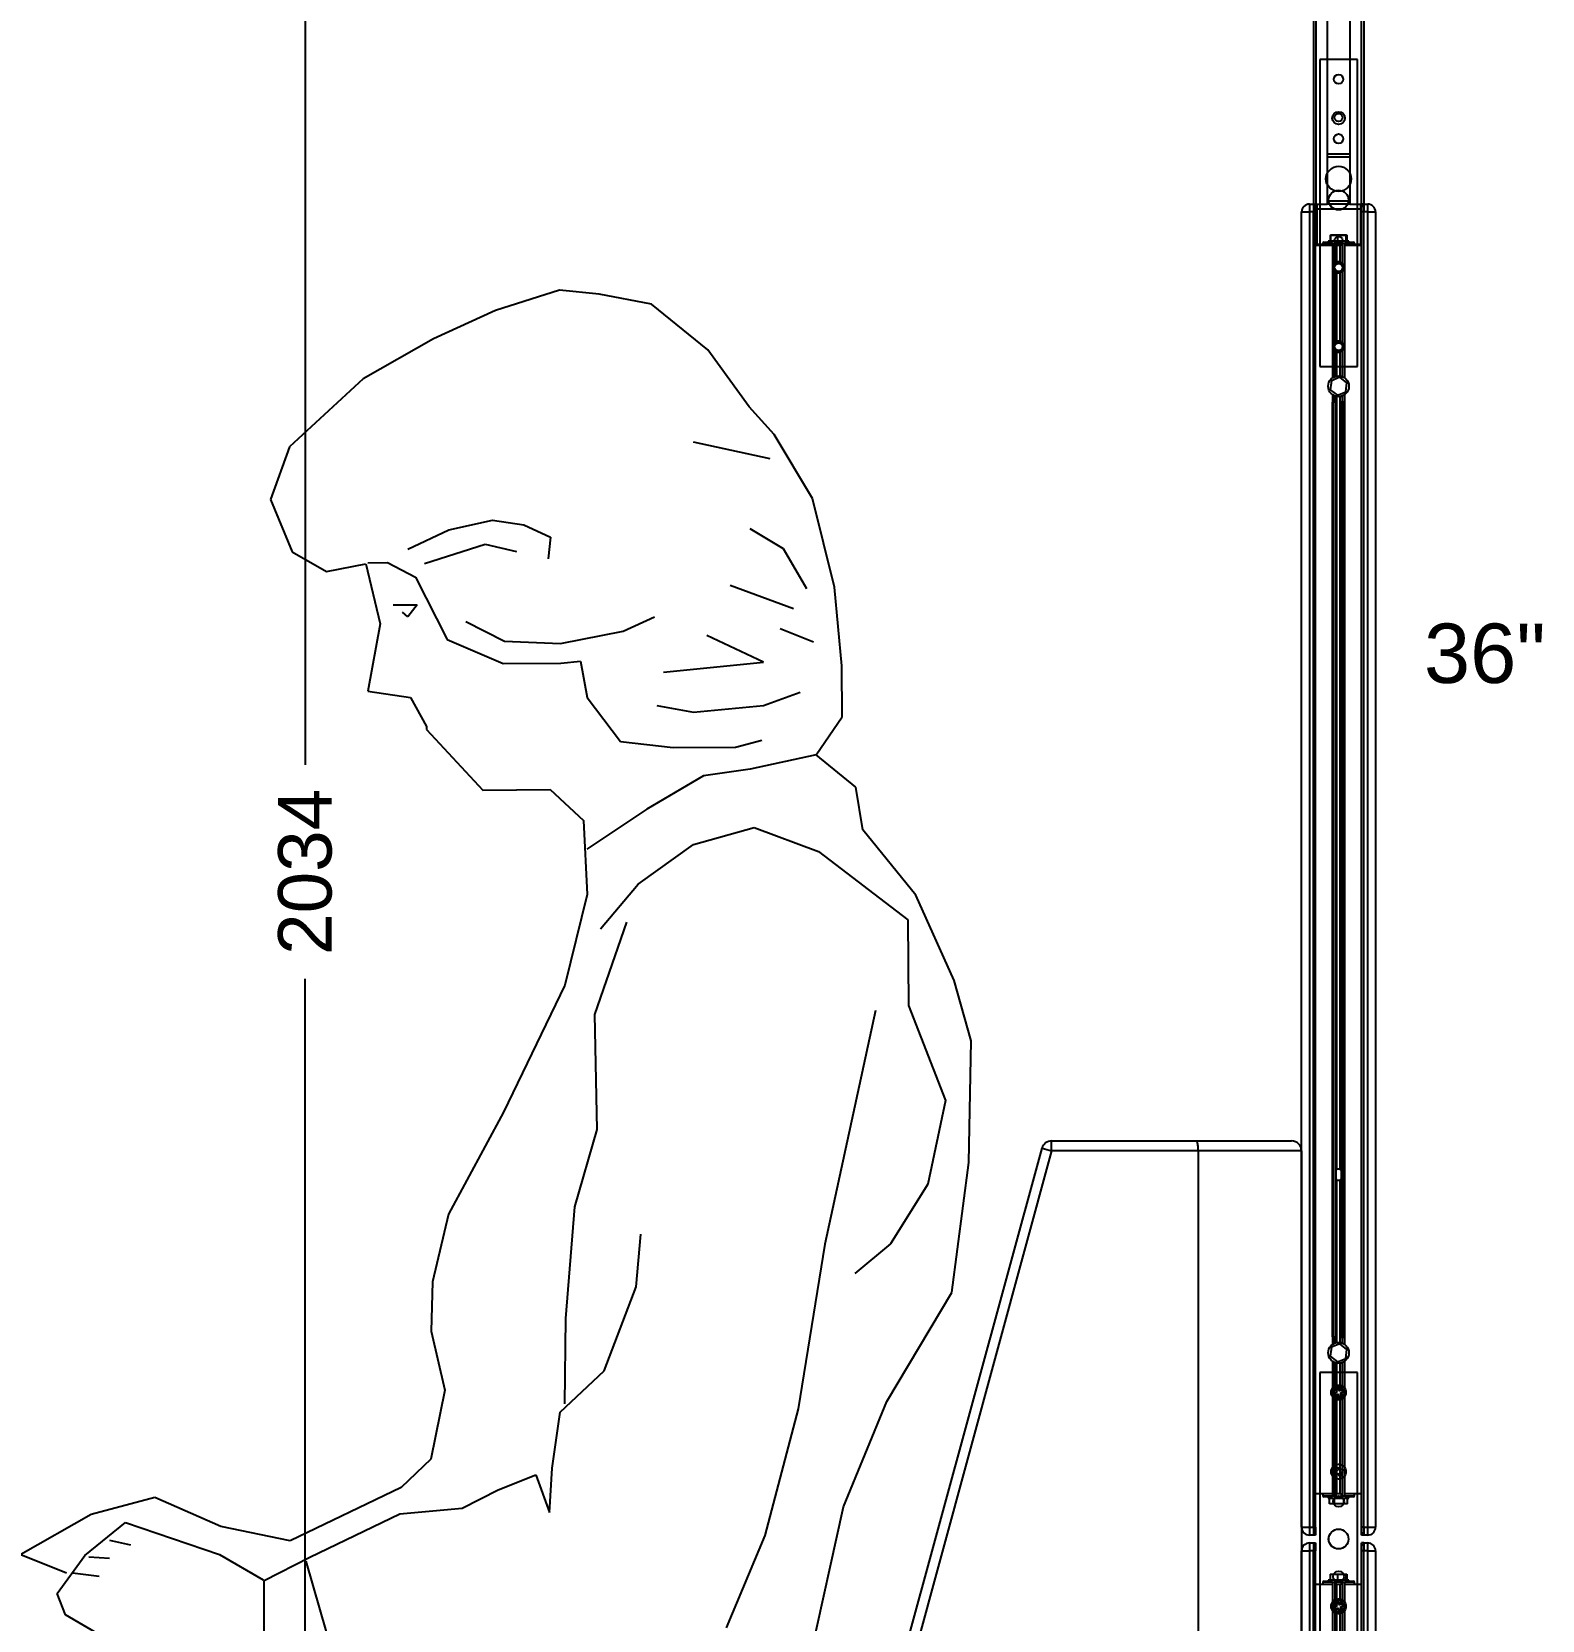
# Model space of a CAD drawing. Header units: inches. Extents: x 9936 to 27102, y -2774 to 11910.
# Drawn here: x 16444 to 17206, y 6157 to 6959 of the extents above; entities that cross this region are included whole.
import ezdxf

# ---------------------------------------------------------------- set-up
doc = ezdxf.new("R2010")
doc.units = ezdxf.units.IN
doc.header["$MEASUREMENT"] = 0
for name, color, linetype in [('Conector lateral', 150, 'Continuous'), ('COTA', 7, 'Continuous'), ('planta', 8, 'Continuous'), ('Puente', 244, 'Continuous'), ('RECTO', 20, 'Continuous'), ('SILLON', 84, 'Continuous'), ('TEXTO', 7, 'Continuous')]:
    doc.layers.add(name, color=color, linetype=linetype)
doc.styles.get("Standard").update_dxf_attribs({"font": 'arial.ttf'})
doc.dimstyles.get("Standard").update_dxf_attribs({"dimscale": 150, "dimtxt": 0.18, "dimasz": 0.18, "dimexe": 0.18, "dimexo": 0.0625, "dimgap": 0.09, "dimtad": 0, "dimdec": 0, "dimzin": 0, "dimdsep": 46, "dimtxsty": 'Standard', "dimcen": 0.09, "dimclrd": 1, "dimclre": 1, "dimclrt": 1, "dimadec": 0, "dimazin": 0, "dimtfac": 1, "dimtdec": 0, "dimtofl": 0, "dimtmove": 0, "dimatfit": 3, "dimfxl": 1, "dimtolj": 1, "dimtzin": 0, "dimarcsym": 0})

# ---------------------------------------------------------------- blocks, each defined once
blk = doc.blocks.new('A$C2C726D91')
at = {"layer": 'RECTO', "linetype": 'Continuous'}
for p, q in [((0, 668), (4, 668)), ((0, 4), (0, 668)), ((4, 672), (4, 668)), ((4, 672), (6, 672)), ((6, 668), (4, 668)), ((4, 668), (4, 4)), ((6, 672), (6, 670.83)), ((6, 672), (7.1, 672)), ((6, 672), (6, 668)), ((7.1, 670.83), (6, 670.83)), ((6, 670.83), (6, 668)), ((6, 668), (7.1, 668)), ((6, 4), (6, 668)), ((7.1, 672), (7.1, 670.83)), ((7.1, 670.83), (7.1, 668)), ((7.1, 4), (7.1, 668)), ((31.4, 672), (30.3, 672)), ((30.3, 670.83), (30.3, 672)), ((31.4, 670.83), (30.3, 670.83)), ((30.3, 668), (30.3, 670.83)), ((31.4, 668), (30.3, 668)), ((30.3, 4), (30.3, 668)), ((31.4, 672), (31.4, 670.83)), ((31.4, 668), (31.4, 672)), ((31.4, 672), (33.4, 672)), ((31.4, 670.83), (31.4, 668)), ((31.4, 4), (31.4, 668)), ((33.4, 668), (31.4, 668)), ((33.4, 668), (33.4, 672)), ((33.4, 4), (33.4, 668)), ((33.4, 668), (37.4, 668)), ((37.4, 668), (37.4, 4)), ((7.1, 651.2), (15.61, 651.2)), ((10.7, 652.2), (10.7, 651.2)), ((15.61, 652.2), (10.7, 652.2)), ((11.2, 652.7), (13.45, 652.7)), ((13.45, 653.3), (13.45, 652.3)), ((20.7, 653.3), (13.45, 653.3)), ((15.57, 652.3), (13.45, 652.3)), ((14.47, 656.3), (14.47, 653.3)), ((14.47, 656.3), (18.1, 656.3)), ((15.61, 652.3), (16.9, 652.3)), ((15.61, 652.3), (15.61, 584.24)), ((16.9, 642.11), (16.9, 652.3)), ((20.5, 652.3), (16.9, 652.3)), ((17.85, 651.2), (19.55, 651.2)), ((17.85, 642.65), (17.85, 651.2)), ((18.1, 656.3), (18.1, 653.3)), ((18.1, 656.3), (22.33, 656.3)), ((19.55, 642.65), (19.55, 651.2)), ((20.5, 652.3), (21.79, 652.3)), ((20.5, 652.3), (20.5, 642.11)), ((23.95, 653.3), (20.7, 653.3)), ((21.79, 584.24), (21.79, 652.3)), ((23.95, 652.3), (21.79, 652.3)), ((25.4, 652.2), (21.79, 652.2)), ((21.79, 651.2), (30.3, 651.2)), ((22.33, 656.3), (22.33, 653.3)), ((22.33, 656.3), (22.93, 656.3)), ((22.93, 656.3), (22.93, 653.3)), ((23.95, 652.3), (23.95, 653.3)), ((23.95, 652.7), (24.98, 652.7)), ((24.98, 652.7), (26.2, 652.7)), ((26.7, 652.2), (25.4, 652.2)), ((26.7, 651.2), (26.7, 652.2)), ((16.9, 602.11), (16.9, 637.89)), ((17.85, 602.65), (17.85, 637.35)), ((19.55, 602.65), (19.55, 637.35)), ((20.5, 637.89), (20.5, 602.11)), ((16.9, 584.93), (16.9, 597.89)), ((17.85, 585.18), (17.85, 597.35)), ((19.55, 585.18), (19.55, 597.35)), ((20.5, 597.89), (20.5, 584.93)), ((15.07, 582.79), (14.47, 578.25)), ((14.47, 578.25), (18.1, 575.46)), ((19.3, 584.54), (15.07, 582.79)), ((22.93, 581.75), (19.3, 584.54)), ((22.33, 577.21), (22.93, 581.75)), ((15.55, 572), (15.55, 100)), ((16.36, 572), (15.55, 572)), ((15.61, 575.76), (15.61, 572)), ((16.36, 100), (16.36, 572)), ((17.45, 572), (16.36, 572)), ((16.9, 572), (16.9, 575.07)), ((17.45, 100), (17.45, 572)), ((17.85, 184.65), (17.85, 574.82)), ((18.1, 575.46), (22.33, 577.21)), ((19.55, 184.65), (19.55, 574.82)), ((19.95, 572), (19.95, 100)), ((21.04, 572), (19.95, 572)), ((20.5, 575.07), (20.5, 572)), ((21.04, 100), (21.04, 572)), ((21.85, 572), (21.04, 572)), ((21.79, 572), (21.79, 575.76)), ((21.85, 100), (21.85, 572)), ((19.55, 184.65), (19.95, 184.47)), ((17.85, 179.35), (17.45, 179.53)), ((17.85, 97.18), (17.85, 179.35)), ((19.55, 97.18), (19.55, 179.35)), ((19.3, 96.54), (15.07, 94.79)), ((15.55, 100), (16.36, 100)), ((15.61, 100), (15.61, 96.24)), ((16.36, 100), (17.45, 100)), ((16.9, 96.93), (16.9, 100)), ((22.93, 93.75), (19.3, 96.54)), ((19.95, 100), (21.04, 100)), ((20.5, 100), (20.5, 96.93)), ((21.04, 100), (21.85, 100)), ((21.79, 96.24), (21.79, 100)), ((15.07, 94.79), (14.47, 90.25)), ((14.47, 90.25), (18.1, 87.46)), ((18.1, 87.46), (22.33, 89.21)), ((22.33, 89.21), (22.93, 93.75)), ((15.61, 87.76), (15.61, 19.7)), ((16.9, 74.11), (16.9, 87.07)), ((17.85, 74.65), (17.85, 86.82)), ((19.55, 74.65), (19.55, 86.82)), ((20.5, 87.07), (20.5, 74.11)), ((21.79, 19.7), (21.79, 87.76)), ((16.9, 19.7), (16.9, 69.89)), ((17.85, 20.8), (17.85, 69.35)), ((19.55, 20.8), (19.55, 69.35)), ((20.5, 69.89), (20.5, 19.7)), ((15.61, 20.8), (7.1, 20.8)), ((10.7, 20.8), (10.7, 19.8)), ((10.7, 19.8), (15.61, 19.8)), ((13.45, 19.3), (11.2, 19.3)), ((13.45, 19.7), (13.45, 18.7)), ((13.45, 19.7), (15.57, 19.7)), ((13.45, 18.7), (23.95, 18.7)), ((14.14, 15.7), (14.14, 18.7)), ((16.9, 19.7), (15.61, 19.7)), ((16.72, 15.7), (16.72, 18.7)), ((16.9, 19.7), (20.5, 19.7)), ((19.55, 20.8), (17.85, 20.8)), ((21.79, 19.7), (20.5, 19.7)), ((21.29, 15.7), (21.29, 18.7)), ((30.3, 20.8), (21.79, 20.8)), ((21.79, 19.8), (26.7, 19.8)), ((21.8, 19.7), (23.95, 19.7)), ((23.26, 15.7), (23.26, 18.7)), ((23.95, 18.7), (23.95, 19.7)), ((26.2, 19.3), (23.95, 19.3)), ((26.7, 19.8), (26.7, 20.8)), ((16.72, 15.7), (14.14, 15.7)), ((21.29, 15.7), (16.72, 15.7)), ((23.26, 15.7), (21.29, 15.7)), ((0, 4), (4, 4)), ((4, 4), (6, 4)), ((4, 4), (4, 0)), ((6, 0), (4, 0)), ((6, 4), (6, 1.17)), ((7.1, 4), (6, 4)), ((6, 4), (6, 0)), ((6, 1.17), (7.1, 1.17)), ((6, 1.17), (6, 0)), ((7.1, 0), (6, 0)), ((7.1, 4), (7.1, 1.17)), ((7.1, 1.17), (7.1, 0)), ((31.4, 4), (30.3, 4)), ((30.3, 1.17), (30.3, 4)), ((30.3, 1.17), (31.4, 1.17)), ((30.3, 0), (30.3, 1.17)), ((31.4, 0), (30.3, 0)), ((31.4, 4), (31.4, 1.17)), ((31.4, 4), (33.4, 4)), ((31.4, 0), (31.4, 4)), ((31.4, 1.17), (31.4, 0)), ((33.4, 0), (31.4, 0)), ((33.4, 4), (37.4, 4)), ((33.4, 0), (33.4, 4))]:
    blk.add_line(p, q, dxfattribs=at)
for centre, radius in [((18.7, 640), 1.98), ((18.7, 600), 1.98), ((18.7, 580), 5.25), ((18.7, 92), 5.25), ((18.7, 72), 1.98)]:
    blk.add_circle(centre, radius, dxfattribs=at)
for centre, radius, start, end in [((4, 668), 4, 90, 180), ((33.4, 668), 4, 0, 90), ((11.2, 652.2), 0.5, 90, 180), ((18.7, 652.9), 1.9, 198.40848, 243.47465), ((18.7, 652.9), 1.9, 296.52535, 341.59152), ((26.2, 652.2), 0.5, 0, 90), ((18.7, 640), 2.78, 130.46008, 229.53992), ((18.7, 640), 2.78, 72.21585, 107.78415), ((18.7, 640), 2.78, 310.46008, 49.53992), ((18.7, 640), 2.78, 252.21585, 287.78415), ((18.7, 600), 2.78, 130.46008, 229.53992), ((18.7, 600), 2.78, 72.21585, 107.78415), ((18.7, 600), 2.78, 310.46008, 49.53992), ((18.7, 600), 2.78, 252.21585, 287.78415), ((18.7, 182), 2.78, 72.21585, 107.78415), ((18.7, 182), 2.78, 252.21585, 287.78415), ((18.7, 72), 2.78, 130.46008, 229.53992), ((18.7, 72), 2.78, 72.21585, 107.78415), ((18.7, 72), 2.78, 310.46008, 49.53992), ((18.7, 72), 2.78, 252.21585, 287.78415), ((11.2, 19.8), 0.5, 180, 270), ((18.7, 19.1), 1.9, 116.52535, 161.59152), ((18.7, 19.1), 1.9, 18.40848, 63.47465), ((26.2, 19.8), 0.5, 270, 0), ((4, 4), 4, 180, 270), ((33.4, 4), 4, 270, 0)]:
    blk.add_arc(centre, radius, start, end, dxfattribs=at)
for points, knots in [([(16.9, 642.11), (16.99, 642.19), (17.17, 642.33), (17.55, 642.54), (17.8, 642.63), (17.85, 642.65)], [0, 0, 0, 0, 0.439174, 0.876749, 1, 1, 1, 1]), ([(19.55, 642.65), (19.74, 642.57), (20.11, 642.42), (20.39, 642.21), (20.48, 642.13), (20.5, 642.11)], [0, 0, 0, 0, 0.444477, 0.887819, 1, 1, 1, 1]), ([(17.85, 637.35), (17.66, 637.43), (17.29, 637.58), (17.01, 637.79), (16.92, 637.87), (16.9, 637.89)], [0, 0, 0, 0, 0.444484, 0.887819, 1, 1, 1, 1]), ([(20.5, 637.89), (20.41, 637.81), (20.23, 637.67), (19.85, 637.46), (19.6, 637.37), (19.55, 637.35)], [0, 0, 0, 0, 0.439174, 0.876749, 1, 1, 1, 1]), ([(16.9, 602.11), (16.99, 602.19), (17.17, 602.33), (17.55, 602.54), (17.8, 602.63), (17.85, 602.65)], [0, 0, 0, 0, 0.439174, 0.876749, 1, 1, 1, 1]), ([(19.55, 602.65), (19.74, 602.57), (20.11, 602.42), (20.39, 602.21), (20.48, 602.13), (20.5, 602.11)], [0, 0, 0, 0, 0.444477, 0.887819, 1, 1, 1, 1]), ([(17.85, 597.35), (17.66, 597.43), (17.29, 597.58), (17.01, 597.79), (16.92, 597.87), (16.9, 597.89)], [0, 0, 0, 0, 0.444477, 0.887819, 1, 1, 1, 1]), ([(20.5, 597.89), (20.41, 597.81), (20.23, 597.67), (19.85, 597.46), (19.6, 597.37), (19.55, 597.35)], [0, 0, 0, 0, 0.439174, 0.876749, 1, 1, 1, 1]), ([(17.45, 184.47), (17.52, 184.51), (17.64, 184.58), (17.8, 184.63), (17.85, 184.65)], [0, 0, 0, 0, 0.638363, 1, 1, 1, 1]), ([(19.95, 179.53), (19.88, 179.49), (19.76, 179.42), (19.6, 179.37), (19.55, 179.35)], [0, 0, 0, 0, 0.638363, 1, 1, 1, 1]), ([(16.9, 74.11), (16.99, 74.19), (17.17, 74.33), (17.55, 74.54), (17.8, 74.63), (17.85, 74.65)], [0, 0, 0, 0, 0.439174, 0.876749, 1, 1, 1, 1]), ([(19.55, 74.65), (19.74, 74.57), (20.11, 74.42), (20.39, 74.21), (20.48, 74.13), (20.5, 74.11)], [0, 0, 0, 0, 0.444477, 0.887819, 1, 1, 1, 1]), ([(17.85, 69.35), (17.66, 69.43), (17.29, 69.58), (17.01, 69.79), (16.92, 69.87), (16.9, 69.89)], [0, 0, 0, 0, 0.444477, 0.887819, 1, 1, 1, 1]), ([(20.5, 69.89), (20.41, 69.81), (20.23, 69.67), (19.85, 69.46), (19.6, 69.37), (19.55, 69.35)], [0, 0, 0, 0, 0.439174, 0.876749, 1, 1, 1, 1])]:
    blk.add_open_spline(points, degree=3, knots=knots, dxfattribs=at)
blk = doc.blocks.new('A$C10B60D47')
at = {"layer": 'Conector lateral', "linetype": 'Continuous'}
for p, q in [((19.05, 168), (0, 168)), ((0, 168), (0, 0)), ((19.05, 0), (19.05, 168)), ((7.22, 157.7), (8.74, 158.33)), ((7.22, 157.7), (7.67, 156.59)), ((7.67, 156.59), (9.2, 157.22)), ((8.11, 159.85), (9.22, 160.31)), ((8.11, 159.85), (8.74, 158.33)), ((9.2, 157.22), (9.83, 155.69)), ((9.22, 160.31), (9.85, 158.78)), ((9.83, 155.69), (10.94, 156.15)), ((9.85, 158.78), (11.38, 159.41)), ((10.31, 157.67), (11.83, 158.3)), ((10.31, 157.67), (10.94, 156.15)), ((11.38, 159.41), (11.83, 158.3)), ((8.11, 119.85), (9.22, 120.31)), ((9.22, 120.31), (9.85, 118.78)), ((7.22, 117.7), (8.74, 118.33)), ((7.22, 117.7), (7.67, 116.59)), ((7.67, 116.59), (9.2, 117.22)), ((8.11, 119.85), (8.74, 118.33)), ((9.2, 117.22), (9.83, 115.69)), ((9.83, 115.69), (10.94, 116.15)), ((9.85, 118.78), (11.38, 119.41)), ((10.31, 117.67), (11.83, 118.3)), ((10.31, 117.67), (10.94, 116.15)), ((11.38, 119.41), (11.83, 118.3)), ((7.22, 49.7), (8.74, 50.33)), ((7.22, 49.7), (7.67, 48.59)), ((7.67, 48.59), (9.2, 49.22)), ((8.11, 51.85), (9.22, 52.31)), ((8.11, 51.85), (8.74, 50.33)), ((9.2, 49.22), (9.83, 47.69)), ((9.22, 52.31), (9.85, 50.78)), ((9.83, 47.69), (10.94, 48.15)), ((9.85, 50.78), (11.38, 51.41)), ((10.31, 49.67), (11.83, 50.3)), ((10.31, 49.67), (10.94, 48.15)), ((11.38, 51.41), (11.83, 50.3)), ((7.22, 9.7), (8.74, 10.33)), ((7.22, 9.7), (7.67, 8.59)), ((7.67, 8.59), (9.2, 9.22)), ((8.11, 11.85), (9.22, 12.31)), ((8.11, 11.85), (8.74, 10.33)), ((9.2, 9.22), (9.83, 7.69)), ((9.22, 12.31), (9.85, 10.78)), ((9.83, 7.69), (10.94, 8.15)), ((9.85, 10.78), (11.38, 11.41)), ((10.31, 9.67), (11.83, 10.3)), ((10.31, 9.67), (10.94, 8.15)), ((11.38, 11.41), (11.83, 10.3)), ((0, 0), (19.05, 0))]:
    blk.add_line(p, q, dxfattribs=at)
for centre, radius in [((9.52, 158), 3.75), ((9.52, 118), 3.75), ((9.52, 103), 2.78), ((9.52, 65), 2.78), ((9.52, 50), 3.75), ((9.52, 10), 3.75)]:
    blk.add_circle(centre, radius, dxfattribs=at)
blk = doc.blocks.new('BIOMBO 54')
at = {"layer": 'RECTO', "color": 252, "true_color": 0x939598}
for centre in [(0, 0), (0, -676), (0, -676)]:
    blk.add_circle(centre, 5, dxfattribs=at)
blk.add_blockref('A$C10B60D47', (-9.52, -760))
at = {"layer": 'RECTO'}
for p in [(-18.7, -674), (-18.7, -1350)]:
    blk.add_blockref('A$C2C726D91', p, dxfattribs=at)
blk = doc.blocks.new('PUENTE 135° H36 F24')
at = {"layer": 'Puente', "linetype": 'Continuous'}
for p, q in [((10321.46, -10510.02), (10321.46, -10704.02)), ((10322.73, -10510.02), (10322.73, -10704.02)), ((10328.46, -10510.02), (10328.46, -10704.02)), ((10339.86, -10510.02), (10339.86, -10704.02)), ((10345.59, -10510.02), (10345.59, -10704.02)), ((10346.86, -10510.02), (10346.86, -10704.02)), ((10324.63, -10631.02), (10324.63, -10786.02)), ((10343.68, -10631.02), (10324.63, -10631.02)), ((10343.68, -10786.02), (10343.68, -10631.02)), ((10328.46, -10678.62), (10339.86, -10678.62)), ((10328.46, -10680.14), (10339.86, -10680.14)), ((10321.46, -10704.02), (10322.73, -10704.02)), ((10321.46, -10704.02), (10321.46, -10705.19)), ((10321.46, -10704.02), (10322.56, -10704.02)), ((10321.46, -10704.02), (10321.46, -10708.02)), ((10322.56, -10705.19), (10321.46, -10705.19)), ((10321.46, -10705.19), (10321.46, -10708.02)), ((10322.56, -10704.02), (10322.56, -10705.19)), ((10322.56, -10705.19), (10322.56, -10708.02)), ((10322.73, -10704.02), (10328.46, -10704.02)), ((10323.16, -10704.02), (10323.16, -10706.55)), ((10339.86, -10702.5), (10328.46, -10702.5)), ((10339.86, -10704.02), (10328.46, -10704.02)), ((10339.86, -10704.02), (10345.59, -10704.02)), ((10345.16, -10704.02), (10345.16, -10706.55)), ((10345.59, -10704.02), (10346.86, -10704.02)), ((10346.86, -10704.02), (10345.76, -10704.02)), ((10345.76, -10705.19), (10345.76, -10704.02)), ((10346.86, -10705.19), (10345.76, -10705.19)), ((10345.76, -10708.02), (10345.76, -10705.19)), ((10346.86, -10704.02), (10346.86, -10705.19)), ((10346.86, -10708.02), (10346.86, -10704.02)), ((10346.86, -10705.19), (10346.86, -10708.02)), ((10321.46, -10708.02), (10322.56, -10708.02)), ((10321.46, -11372.02), (10321.46, -10708.02)), ((10322.56, -11372.02), (10322.56, -10708.02)), ((10345.16, -10706.55), (10323.16, -10706.55)), ((10323.16, -10706.55), (10323.16, -10724.52)), ((10345.16, -10706.55), (10345.16, -10724.52)), ((10346.86, -10708.02), (10345.76, -10708.02)), ((10345.76, -11372.02), (10345.76, -10708.02)), ((10346.86, -11372.02), (10346.86, -10708.02)), ((10329.93, -10719.72), (10329.93, -10722.72)), ((10329.93, -10719.72), (10333.56, -10719.72)), ((10330.19, -10724.52), (10330.19, -10719.52)), ((10330.19, -10719.52), (10338.12, -10719.52)), ((10333.56, -10719.72), (10333.56, -10722.72)), ((10333.56, -10719.72), (10337.79, -10719.72)), ((10337.79, -10719.72), (10337.79, -10722.72)), ((10337.79, -10719.72), (10338.39, -10719.72)), ((10338.12, -10719.52), (10338.12, -10724.52)), ((10338.39, -10719.72), (10338.39, -10722.72)), ((10322.56, -10724.82), (10331.06, -10724.82)), ((10330.19, -10724.52), (10323.16, -10724.52)), ((10326.16, -10723.82), (10326.16, -10724.82)), ((10331.06, -10723.82), (10326.16, -10723.82)), ((10326.66, -10723.32), (10328.91, -10723.32)), ((10328.91, -10722.72), (10328.91, -10723.72)), ((10336.16, -10722.72), (10328.91, -10722.72)), ((10331.03, -10723.72), (10328.91, -10723.72)), ((10331.06, -10723.72), (10332.35, -10723.72)), ((10331.06, -10723.72), (10331.06, -10791.77)), ((10332.35, -10733.9), (10332.35, -10723.72)), ((10335.96, -10723.72), (10332.35, -10723.72)), ((10333.31, -10724.82), (10335.01, -10724.82)), ((10333.31, -10733.37), (10333.31, -10724.82)), ((10335.01, -10733.37), (10335.01, -10724.82)), ((10335.96, -10723.72), (10337.25, -10723.72)), ((10335.96, -10723.72), (10335.96, -10733.9)), ((10339.41, -10722.72), (10336.16, -10722.72)), ((10339.41, -10723.72), (10337.24, -10723.72)), ((10337.25, -10791.77), (10337.25, -10723.72)), ((10340.85, -10723.82), (10337.25, -10723.82)), ((10337.25, -10724.82), (10345.76, -10724.82)), ((10345.16, -10724.52), (10338.12, -10724.52)), ((10339.41, -10723.72), (10339.41, -10722.72)), ((10339.41, -10723.32), (10340.44, -10723.32)), ((10340.44, -10723.32), (10341.66, -10723.32)), ((10342.16, -10723.82), (10340.85, -10723.82)), ((10342.16, -10724.82), (10342.16, -10723.82)), ((10332.35, -10773.9), (10332.35, -10738.13)), ((10335.96, -10738.13), (10335.96, -10773.9)), ((10333.31, -10773.37), (10333.31, -10738.66)), ((10335.01, -10773.37), (10335.01, -10738.66)), ((10332.35, -10791.09), (10332.35, -10778.13)), ((10335.96, -10778.13), (10335.96, -10791.09)), ((10324.63, -10786.02), (10343.68, -10786.02)), ((10333.31, -10790.83), (10333.31, -10778.66)), ((10335.01, -10790.83), (10335.01, -10778.66)), ((10330.53, -10793.23), (10329.93, -10797.76)), ((10334.76, -10791.48), (10330.53, -10793.23)), ((10338.39, -10794.27), (10334.76, -10791.48)), ((10337.79, -10798.81), (10338.39, -10794.27)), ((10329.93, -10797.76), (10333.56, -10800.55)), ((10331.06, -10800.26), (10331.06, -10804.02)), ((10332.35, -10804.02), (10332.35, -10800.95)), ((10333.31, -11191.37), (10333.31, -10801.2)), ((10333.56, -10800.55), (10337.79, -10798.81)), ((10335.01, -11191.37), (10335.01, -10801.2)), ((10335.96, -10800.95), (10335.96, -10804.02)), ((10337.25, -10804.02), (10337.25, -10800.26)), ((10331.01, -10804.02), (10331.01, -11276.02)), ((10331.82, -10804.02), (10331.01, -10804.02)), ((10331.82, -11276.02), (10331.82, -10804.02)), ((10332.91, -10804.02), (10331.82, -10804.02)), ((10332.91, -11276.02), (10332.91, -10804.02)), ((10335.41, -10804.02), (10335.41, -11276.02)), ((10336.5, -10804.02), (10335.41, -10804.02)), ((10336.5, -11276.02), (10336.5, -10804.02)), ((10337.31, -10804.02), (10336.5, -10804.02)), ((10337.31, -11276.02), (10337.31, -10804.02)), ((10335.01, -11191.37), (10335.41, -11191.55)), ((10333.31, -11196.66), (10332.91, -11196.48)), ((10333.31, -11278.83), (10333.31, -11196.66)), ((10335.01, -11278.83), (10335.01, -11196.66)), ((10330.53, -11281.23), (10329.93, -11285.76)), ((10334.76, -11279.48), (10330.53, -11281.23)), ((10331.01, -11276.02), (10331.82, -11276.02)), ((10331.06, -11276.02), (10331.06, -11279.77)), ((10331.82, -11276.02), (10332.91, -11276.02)), ((10332.35, -11279.09), (10332.35, -11276.02)), ((10338.39, -11282.27), (10334.76, -11279.48)), ((10335.41, -11276.02), (10336.5, -11276.02)), ((10335.96, -11276.02), (10335.96, -11279.09)), ((10336.5, -11276.02), (10337.31, -11276.02)), ((10337.25, -11279.77), (10337.25, -11276.02)), ((10337.79, -11286.81), (10338.39, -11282.27)), ((10329.93, -11285.76), (10333.56, -11288.55)), ((10331.06, -11288.26), (10331.06, -11356.32)), ((10332.35, -11301.9), (10332.35, -11288.95)), ((10333.31, -11301.37), (10333.31, -11289.2)), ((10333.56, -11288.55), (10337.79, -11286.81)), ((10335.01, -11301.37), (10335.01, -11289.2)), ((10335.96, -11288.95), (10335.96, -11301.9)), ((10337.25, -11356.32), (10337.25, -11288.26)), ((10332.35, -11356.32), (10332.35, -11306.13)), ((10333.31, -11355.22), (10333.31, -11306.66)), ((10335.01, -11355.22), (10335.01, -11306.66)), ((10335.96, -11306.13), (10335.96, -11356.32)), ((10331.06, -11355.22), (10322.56, -11355.22)), ((10326.16, -11355.22), (10326.16, -11356.22)), ((10335.01, -11355.22), (10333.31, -11355.22)), ((10345.76, -11355.22), (10337.25, -11355.22)), ((10342.16, -11356.22), (10342.16, -11355.22)), ((10326.16, -11356.22), (10331.06, -11356.22)), ((10328.91, -11356.72), (10326.66, -11356.72)), ((10328.91, -11356.32), (10328.91, -11357.32)), ((10328.91, -11356.32), (10331.02, -11356.32)), ((10328.91, -11357.32), (10339.41, -11357.32)), ((10329.59, -11360.32), (10329.59, -11357.32)), ((10332.18, -11360.32), (10329.59, -11360.32)), ((10332.35, -11356.32), (10331.06, -11356.32)), ((10332.18, -11360.32), (10332.18, -11357.32)), ((10336.74, -11360.32), (10332.18, -11360.32)), ((10332.35, -11356.32), (10335.96, -11356.32)), ((10337.25, -11356.32), (10335.96, -11356.32)), ((10336.74, -11360.32), (10336.74, -11357.32)), ((10338.72, -11360.32), (10336.74, -11360.32)), ((10337.25, -11356.22), (10342.16, -11356.22)), ((10337.25, -11356.32), (10339.41, -11356.32)), ((10338.72, -11360.32), (10338.72, -11357.32)), ((10339.41, -11357.32), (10339.41, -11356.32)), ((10341.66, -11356.72), (10339.41, -11356.72)), ((10321.46, -11372.02), (10321.46, -11374.84)), ((10322.56, -11372.02), (10321.46, -11372.02)), ((10321.46, -11372.02), (10321.46, -11376.02)), ((10322.56, -11372.02), (10322.56, -11374.84)), ((10346.86, -11372.02), (10345.76, -11372.02)), ((10345.76, -11374.84), (10345.76, -11372.02)), ((10346.86, -11372.02), (10346.86, -11374.84)), ((10346.86, -11376.02), (10346.86, -11372.02)), ((10321.46, -11374.84), (10322.56, -11374.84)), ((10321.46, -11374.84), (10321.46, -11376.02)), ((10322.56, -11376.02), (10321.46, -11376.02)), ((10322.56, -11374.84), (10322.56, -11376.02)), ((10345.76, -11374.84), (10346.86, -11374.84)), ((10345.76, -11376.02), (10345.76, -11374.84)), ((10346.86, -11376.02), (10345.76, -11376.02)), ((10346.86, -11374.84), (10346.86, -11376.02))]:
    blk.add_line(p, q, dxfattribs=at)
for centre, radius in [((10334.16, -10641.02), 2.38), ((10334.16, -10660.62), 3.17), ((10334.16, -10660.32), 1.98), ((10334.16, -10671.02), 2.38), ((10334.16, -10691.32), 6.35), ((10334.16, -10722.32), 1.98), ((10334.16, -10736.02), 2.38), ((10334.16, -10736.02), 1.98), ((10334.16, -10776.02), 2.38), ((10334.16, -10776.02), 1.98), ((10334.16, -10796.02), 5.25), ((10334.16, -11284.02), 5.25), ((10334.16, -11304.02), 1.98)]:
    blk.add_circle(centre, radius, dxfattribs=at)
at = {"layer": 'Puente', "color": 252, "true_color": 0x939598}
blk.add_circle((10334.16, -11378.02), 5, dxfattribs=at)
at = {"layer": 'Puente', "linetype": 'Continuous'}
for centre, radius, start, end in [((10326.66, -10723.82), 0.5, 90, 180), ((10334.16, -10723.12), 1.9, 198.40848, 243.47465), ((10334.16, -10723.12), 1.9, 296.52535, 341.59152), ((10341.66, -10723.82), 0.5, 0, 90), ((10334.16, -10736.02), 2.78, 130.46008, 229.53992), ((10334.16, -10736.02), 2.78, 72.21585, 107.78415), ((10334.16, -10736.02), 2.78, 310.46008, 49.53992), ((10334.16, -10736.02), 2.78, 252.21585, 287.78415), ((10334.16, -10776.02), 2.78, 130.46008, 229.53992), ((10334.16, -10776.02), 2.78, 72.21585, 107.78415), ((10334.16, -10776.02), 2.78, 310.46008, 49.53992), ((10334.16, -10776.02), 2.78, 252.21585, 287.78415), ((10334.16, -11194.02), 2.78, 72.21585, 107.78415), ((10334.16, -11194.02), 2.78, 252.21585, 287.78415), ((10334.16, -11304.02), 2.78, 130.46008, 229.53992), ((10334.16, -11304.02), 2.78, 72.21585, 107.78415), ((10334.16, -11304.02), 2.78, 252.21585, 287.78415), ((10334.16, -11304.02), 2.78, 310.46008, 49.53992), ((10334.16, -11356.92), 1.9, 116.52535, 161.59152), ((10334.16, -11356.92), 1.9, 18.40848, 63.47465), ((10326.66, -11356.22), 0.5, 180, 270), ((10341.66, -11356.22), 0.5, 270, 0)]:
    blk.add_arc(centre, radius, start, end, dxfattribs=at)
for points, knots in [([(10332.35, -10733.9), (10332.45, -10733.83), (10332.63, -10733.68), (10333, -10733.47), (10333.25, -10733.39), (10333.31, -10733.37)], [0, 0, 0, 0, 0.439174, 0.876749, 1, 1, 1, 1]), ([(10333.31, -10738.66), (10333.12, -10738.59), (10332.74, -10738.44), (10332.47, -10738.23), (10332.37, -10738.15), (10332.35, -10738.13)], [0, 0, 0, 0, 0.444484, 0.887819, 1, 1, 1, 1]), ([(10335.01, -10733.37), (10335.19, -10733.45), (10335.57, -10733.6), (10335.84, -10733.8), (10335.94, -10733.89), (10335.96, -10733.9)], [0, 0, 0, 0, 0.444477, 0.887819, 1, 1, 1, 1]), ([(10335.96, -10738.13), (10335.87, -10738.2), (10335.69, -10738.35), (10335.31, -10738.56), (10335.06, -10738.64), (10335.01, -10738.66)], [0, 0, 0, 0, 0.439174, 0.876749, 1, 1, 1, 1]), ([(10332.35, -10773.9), (10332.45, -10773.83), (10332.63, -10773.68), (10333, -10773.47), (10333.25, -10773.39), (10333.31, -10773.37)], [0, 0, 0, 0, 0.439174, 0.876749, 1, 1, 1, 1]), ([(10333.31, -10778.66), (10333.12, -10778.59), (10332.74, -10778.44), (10332.47, -10778.23), (10332.37, -10778.15), (10332.35, -10778.13)], [0, 0, 0, 0, 0.444477, 0.887819, 1, 1, 1, 1]), ([(10335.01, -10773.37), (10335.19, -10773.45), (10335.57, -10773.6), (10335.84, -10773.8), (10335.94, -10773.89), (10335.96, -10773.9)], [0, 0, 0, 0, 0.444477, 0.887819, 1, 1, 1, 1]), ([(10335.96, -10778.13), (10335.87, -10778.2), (10335.69, -10778.35), (10335.31, -10778.56), (10335.06, -10778.64), (10335.01, -10778.66)], [0, 0, 0, 0, 0.439174, 0.876749, 1, 1, 1, 1]), ([(10332.91, -11191.55), (10332.98, -11191.51), (10333.1, -11191.44), (10333.25, -11191.39), (10333.31, -11191.37)], [0, 0, 0, 0, 0.638363, 1, 1, 1, 1]), ([(10335.41, -11196.48), (10335.33, -11196.52), (10335.21, -11196.59), (10335.06, -11196.64), (10335.01, -11196.66)], [0, 0, 0, 0, 0.638363, 1, 1, 1, 1]), ([(10332.35, -11301.9), (10332.45, -11301.83), (10332.63, -11301.68), (10333, -11301.47), (10333.25, -11301.39), (10333.31, -11301.37)], [0, 0, 0, 0, 0.439174, 0.876749, 1, 1, 1, 1]), ([(10333.31, -11306.66), (10333.12, -11306.59), (10332.74, -11306.44), (10332.47, -11306.23), (10332.37, -11306.15), (10332.35, -11306.13)], [0, 0, 0, 0, 0.444477, 0.887819, 1, 1, 1, 1]), ([(10335.01, -11301.37), (10335.19, -11301.45), (10335.57, -11301.6), (10335.84, -11301.8), (10335.94, -11301.89), (10335.96, -11301.9)], [0, 0, 0, 0, 0.444477, 0.887819, 1, 1, 1, 1]), ([(10335.96, -11306.13), (10335.87, -11306.2), (10335.69, -11306.35), (10335.31, -11306.56), (10335.06, -11306.64), (10335.01, -11306.66)], [0, 0, 0, 0, 0.439174, 0.876749, 1, 1, 1, 1])]:
    blk.add_open_spline(points, degree=3, knots=knots, dxfattribs=at)
at = {"layer": 'Puente', "color": 251, "true_color": 0x636466, "insert": (10369.53, -10915.82), "char_height": 30, "attachment_point": 1}
blk.add_mtext_dynamic_manual_height_columns('\\pi7.74258;36"', width=73.2546, gutter_width=15.88, heights=[30.63], dxfattribs=at)
blk = doc.blocks.new('*D41')
at = {"layer": 'Defpoints', "color": 0, "transparency": 16777216}
for p in [(16677.33, 7551.69), (16581.86, 5517.98), (17091.57, 5517.98)]:
    blk.add_point(p, dxfattribs=at)
at = {"layer": 'TEXTO', "color": 1, "lineweight": -2, "transparency": 16777216}
for p, q in [((16667.95, 7551.69), (16554.86, 7551.69)), ((16581.86, 7524.69), (16581.86, 6588.82)), ((16581.86, 5544.98), (16581.86, 6480.84)), ((17082.2, 5517.98), (16554.86, 5517.98))]:
    blk.add_line(p, q, dxfattribs=at)
at = {"layer": 'TEXTO', "color": 1, "transparency": 16777216}
for points in [[(16577.36, 7524.69), (16586.36, 7524.69), (16581.86, 7551.69)], [(16577.36, 5544.98), (16586.36, 5544.98), (16581.86, 5517.98)]]:
    blk.add_solid(points, dxfattribs=at)
at = {"layer": 'TEXTO', "color": 1, "transparency": 16777216, "insert": (16581.86, 6534.83), "char_height": 27, "attachment_point": 5, "rotation": 90}
blk.add_mtext('\\A1;2034', dxfattribs=at)
blk = doc.blocks.new('A$C30A667A5')
at = {"layer": 'SILLON', "linetype": 'Continuous'}
for p, q in [((351.72, 447.31), (469, 877.31)), ((473.82, 876), (355.23, 441.17)), ((469, 877.31), (473.82, 876)), ((473.82, 876), (473.82, 881)), ((473.82, 881), (546.93, 881)), ((547.84, 876), (473.82, 876)), ((546.93, 881), (595, 881)), ((547.84, 876), (547.84, 441)), ((600, 876), (547.84, 876)), ((600, 876), (600, 441))]:
    blk.add_line(p, q, dxfattribs=at)
for centre, start, end in [((473.82, 876), 90, 164.74488), ((595, 876), 0, 90)]:
    blk.add_arc(centre, 5, start, end, dxfattribs=at)
blk.add_open_spline([(547.84, 876), (547.84, 876.33), (547.83, 876.66), (547.81, 877.3), (547.79, 877.62), (547.75, 878.23), (547.72, 878.51), (547.65, 879.06), (547.61, 879.31), (547.53, 879.77), (547.48, 879.98), (547.38, 880.34), (547.33, 880.5), (547.22, 880.74), (547.16, 880.84), (547.08, 880.93), (547.05, 880.96), (546.99, 880.99), (546.96, 881), (546.93, 881)], degree=3, knots=[0, 0, 0, 0, 0.125, 0.125, 0.25, 0.25, 0.375, 0.375, 0.5, 0.5, 0.625, 0.625, 0.75, 0.75, 0.875, 0.875, 0.9375, 0.9375, 1, 1, 1, 1], dxfattribs=at)
blk = doc.blocks.new('02FFMA09')
at = {"color": 0, "linetype": 'ByBlock'}
for p, q in [((-3.226, 28.873), (-4.358, 28.515)), ((-2.526, 28.803), (-3.226, 28.873)), ((-1.594, 28.624), (-2.526, 28.803)), ((-4.358, 28.515), (-5.46, 28.012)), ((-0.598, 27.817), (-1.594, 28.624)), ((-5.46, 28.012), (-6.706, 27.303)), ((0.137, 26.804), (-0.598, 27.817)), ((-6.706, 27.303), (-8.006, 26.1)), ((0.578, 26.313), (0.137, 26.804)), ((0.507, 25.887), (-0.852, 26.182)), ((1.256, 25.183), (0.578, 26.313)), ((-8.006, 26.1), (-8.348, 25.166)), ((-8.348, 25.166), (-7.963, 24.238)), ((1.647, 23.614), (1.256, 25.183)), ((-5.189, 24.628), (-4.412, 24.801)), ((-4.412, 24.801), (-3.859, 24.718)), ((-5.915, 24.287), (-5.189, 24.628)), ((-3.859, 24.718), (-3.384, 24.499)), ((-3.384, 24.499), (-3.429, 24.114)), ((0.744, 24.291), (0.153, 24.646)), ((-7.963, 24.238), (-7.355, 23.888)), ((-5.62, 24.03), (-4.54, 24.371)), ((-4.54, 24.371), (-3.988, 24.242)), ((1.158, 23.581), (0.744, 24.291)), ((-7.355, 23.888), (-6.659, 24.023)), ((-6.659, 24.023), (-6.401, 22.961)), ((-6.622, 24.044), (-6.273, 24.047)), ((-6.273, 24.047), (-5.776, 23.789)), ((-5.776, 23.789), (-5.215, 22.687)), ((0.921, 23.227), (-0.202, 23.641)), ((1.774, 22.218), (1.647, 23.614)), ((-6.172, 23.298), (-5.748, 23.298)), ((-5.915, 23.086), (-6.005, 23.17)), ((-5.748, 23.298), (-5.915, 23.086)), ((-2.099, 22.829), (-1.54, 23.086)), ((-6.401, 22.961), (-6.62, 21.766)), ((-4.887, 23.002), (-4.2, 22.656)), ((-3.211, 22.611), (-2.099, 22.829)), ((1.276, 22.636), (0.685, 22.872)), ((-5.215, 22.687), (-4.222, 22.259)), ((-4.2, 22.656), (-3.211, 22.611)), ((0.389, 22.281), (-0.616, 22.754)), ((-4.222, 22.259), (-3.203, 22.267)), ((-3.203, 22.267), (-2.854, 22.299)), ((-2.854, 22.299), (-2.733, 21.659)), ((-1.384, 22.104), (0.389, 22.281)), ((1.781, 21.316), (1.774, 22.218)), ((-6.62, 21.766), (-5.863, 21.656)), ((0.389, 21.513), (1.039, 21.749)), ((-5.863, 21.656), (-5.58, 21.145)), ((-2.733, 21.659), (-2.145, 20.878)), ((-1.502, 21.513), (-0.852, 21.394)), ((-0.852, 21.394), (0.389, 21.513)), ((-5.58, 21.145), (-5.58, 21.087)), ((1.321, 20.643), (1.781, 21.316)), ((-5.58, 21.087), (-4.583, 20.015)), ((-2.145, 20.878), (-1.212, 20.769)), ((-0.107, 20.778), (0.358, 20.898)), ((-1.212, 20.769), (-0.107, 20.778)), ((1.321, 20.643), (0.153, 20.389)), ((2.024, 20.067), (1.321, 20.643)), ((-0.675, 20.271), (-1.68, 19.68)), ((0.153, 20.389), (-0.675, 20.271)), ((-4.583, 20.015), (-3.389, 20.024)), ((-3.389, 20.024), (-2.803, 19.476)), ((2.146, 19.311), (2.024, 20.067)), ((-2.803, 19.476), (-2.735, 18.167)), ((-1.68, 19.68), (-2.744, 18.971)), ((-0.85, 19.055), (0.225, 19.354)), ((0.225, 19.354), (1.363, 18.926)), ((3.086, 18.154), (2.146, 19.311)), ((-1.834, 18.348), (-0.85, 19.055)), ((1.363, 18.926), (2.944, 17.716)), ((-2.497, 17.557), (-1.834, 18.348)), ((-2.735, 18.167), (-3.129, 16.563)), ((3.768, 16.646), (3.086, 18.154)), ((-2.601, 16.043), (-2.032, 17.677)), ((2.944, 17.716), (2.956, 16.203)), ((4.067, 15.572), (3.768, 16.646)), ((-3.129, 16.563), (-4.218, 14.313)), ((-2.556, 14.006), (-2.601, 16.043)), ((2.375, 16.111), (1.476, 11.971)), ((2.956, 16.203), (3.61, 14.52)), ((4.026, 13.418), (4.067, 15.572)), ((3.61, 14.52), (3.301, 13.034)), ((-4.218, 14.313), (-5.193, 12.501)), ((-2.953, 12.635), (-2.556, 14.006)), ((3.724, 11.116), (4.026, 13.418)), ((3.301, 13.034), (2.64, 11.981)), ((-5.193, 12.501), (-5.475, 11.306)), ((-3.112, 10.655), (-2.953, 12.635)), ((-1.865, 11.218), (-1.785, 12.15)), ((1.476, 11.971), (1.004, 9.057)), ((2.64, 11.981), (2.004, 11.452)), ((-5.475, 11.306), (-5.497, 10.432)), ((-2.436, 9.729), (-1.865, 11.218)), ((2.575, 9.186), (3.724, 11.116)), ((-5.497, 10.432), (-5.256, 9.387)), ((-3.129, 9.141), (-3.112, 10.655)), ((-3.216, 8.995), (-2.436, 9.729)), ((-5.256, 9.387), (-5.508, 8.162)), ((1.004, 9.057), (0.41, 6.812)), ((1.803, 7.317), (2.575, 9.186)), ((-3.353, 8.005), (-3.216, 8.995)), ((-5.508, 8.162), (-6.028, 7.663)), ((-4.311, 7.619), (-3.643, 7.886)), ((-3.643, 7.886), (-3.405, 7.218)), ((-3.405, 7.218), (-3.353, 8.005)), ((-6.028, 7.663), (-8, 6.717)), ((-4.948, 7.294), (-4.311, 7.619)), ((-10.392, 7.484), (-11.525, 7.184)), ((-9.224, 6.969), (-10.392, 7.484)), ((1.185, 4.519), (1.803, 7.317)), ((-11.525, 7.184), (-12.771, 6.475)), ((-11.636, 6.455), (-10.913, 7.043)), ((-10.913, 7.043), (-9.249, 6.474)), ((-7.648, 6.428), (-6.054, 7.198)), ((-6.054, 7.198), (-4.948, 7.294)), ((-8, 6.717), (-9.224, 6.969)), ((0.41, 6.812), (-0.275, 5.176)), ((-12.771, 6.475), (-11.96, 6.148)), ((-11.195, 6.727), (-10.824, 6.648)), ((-9.249, 6.474), (-8.477, 6.025)), ((-12.125, 5.782), (-11.636, 6.455)), ((-11.561, 6.436), (-11.195, 6.408)), ((-8.46, 6.014), (-7.648, 6.428)), ((-7.719, 6.357), (-7.139, 4.354)), ((-11.853, 6.148), (-11.38, 6.093)), ((-8.455, 5.345), (-8.46, 6.014)), ((-11.977, 5.405), (-12.125, 5.782)), ((-10.106, 4.314), (-11.977, 5.405)), ((-8.446, 4.181), (-8.455, 5.345))]:
    blk.add_line(p, q, dxfattribs=at)

msp = doc.modelspace()

# ---------------------------------------------------------------- block references
at = {"layer": 'COTA'}
msp.add_blockref('BIOMBO 54', (17103.571, 6873.982), dxfattribs=at)
at = {"layer": 'planta', "xscale": 28.49999999671127, "yscale": 28.4999999998945, "zscale": 28.50000000000001}
msp.add_blockref('02FFMA09', (16802.17, 6005.635), dxfattribs=at)
at = {"layer": 'Puente'}
msp.add_blockref('PUENTE 135° H36 F24', (6769.414, 17575.998), dxfattribs=at)
at = {"layer": 'SILLON'}
msp.add_blockref('A$C30A667A5', (16484.871, 5517.982), dxfattribs=at)

# ---------------------------------------------------------------- dimensions: what is measured, and where the dimension line sits
at = {"layer": 'TEXTO'}
dim = msp.add_linear_dim(base=(16581.859, 5517.982), p1=(16677.327, 7551.686), p2=(17091.571, 5517.982), angle=90, dimstyle='Standard', dxfattribs=at)
dim.commit()
dim.dimension.update_dxf_attribs({"geometry": '*D41', "text_midpoint": (16581.859, 6534.834)})

doc.saveas('drawing.dxf')
